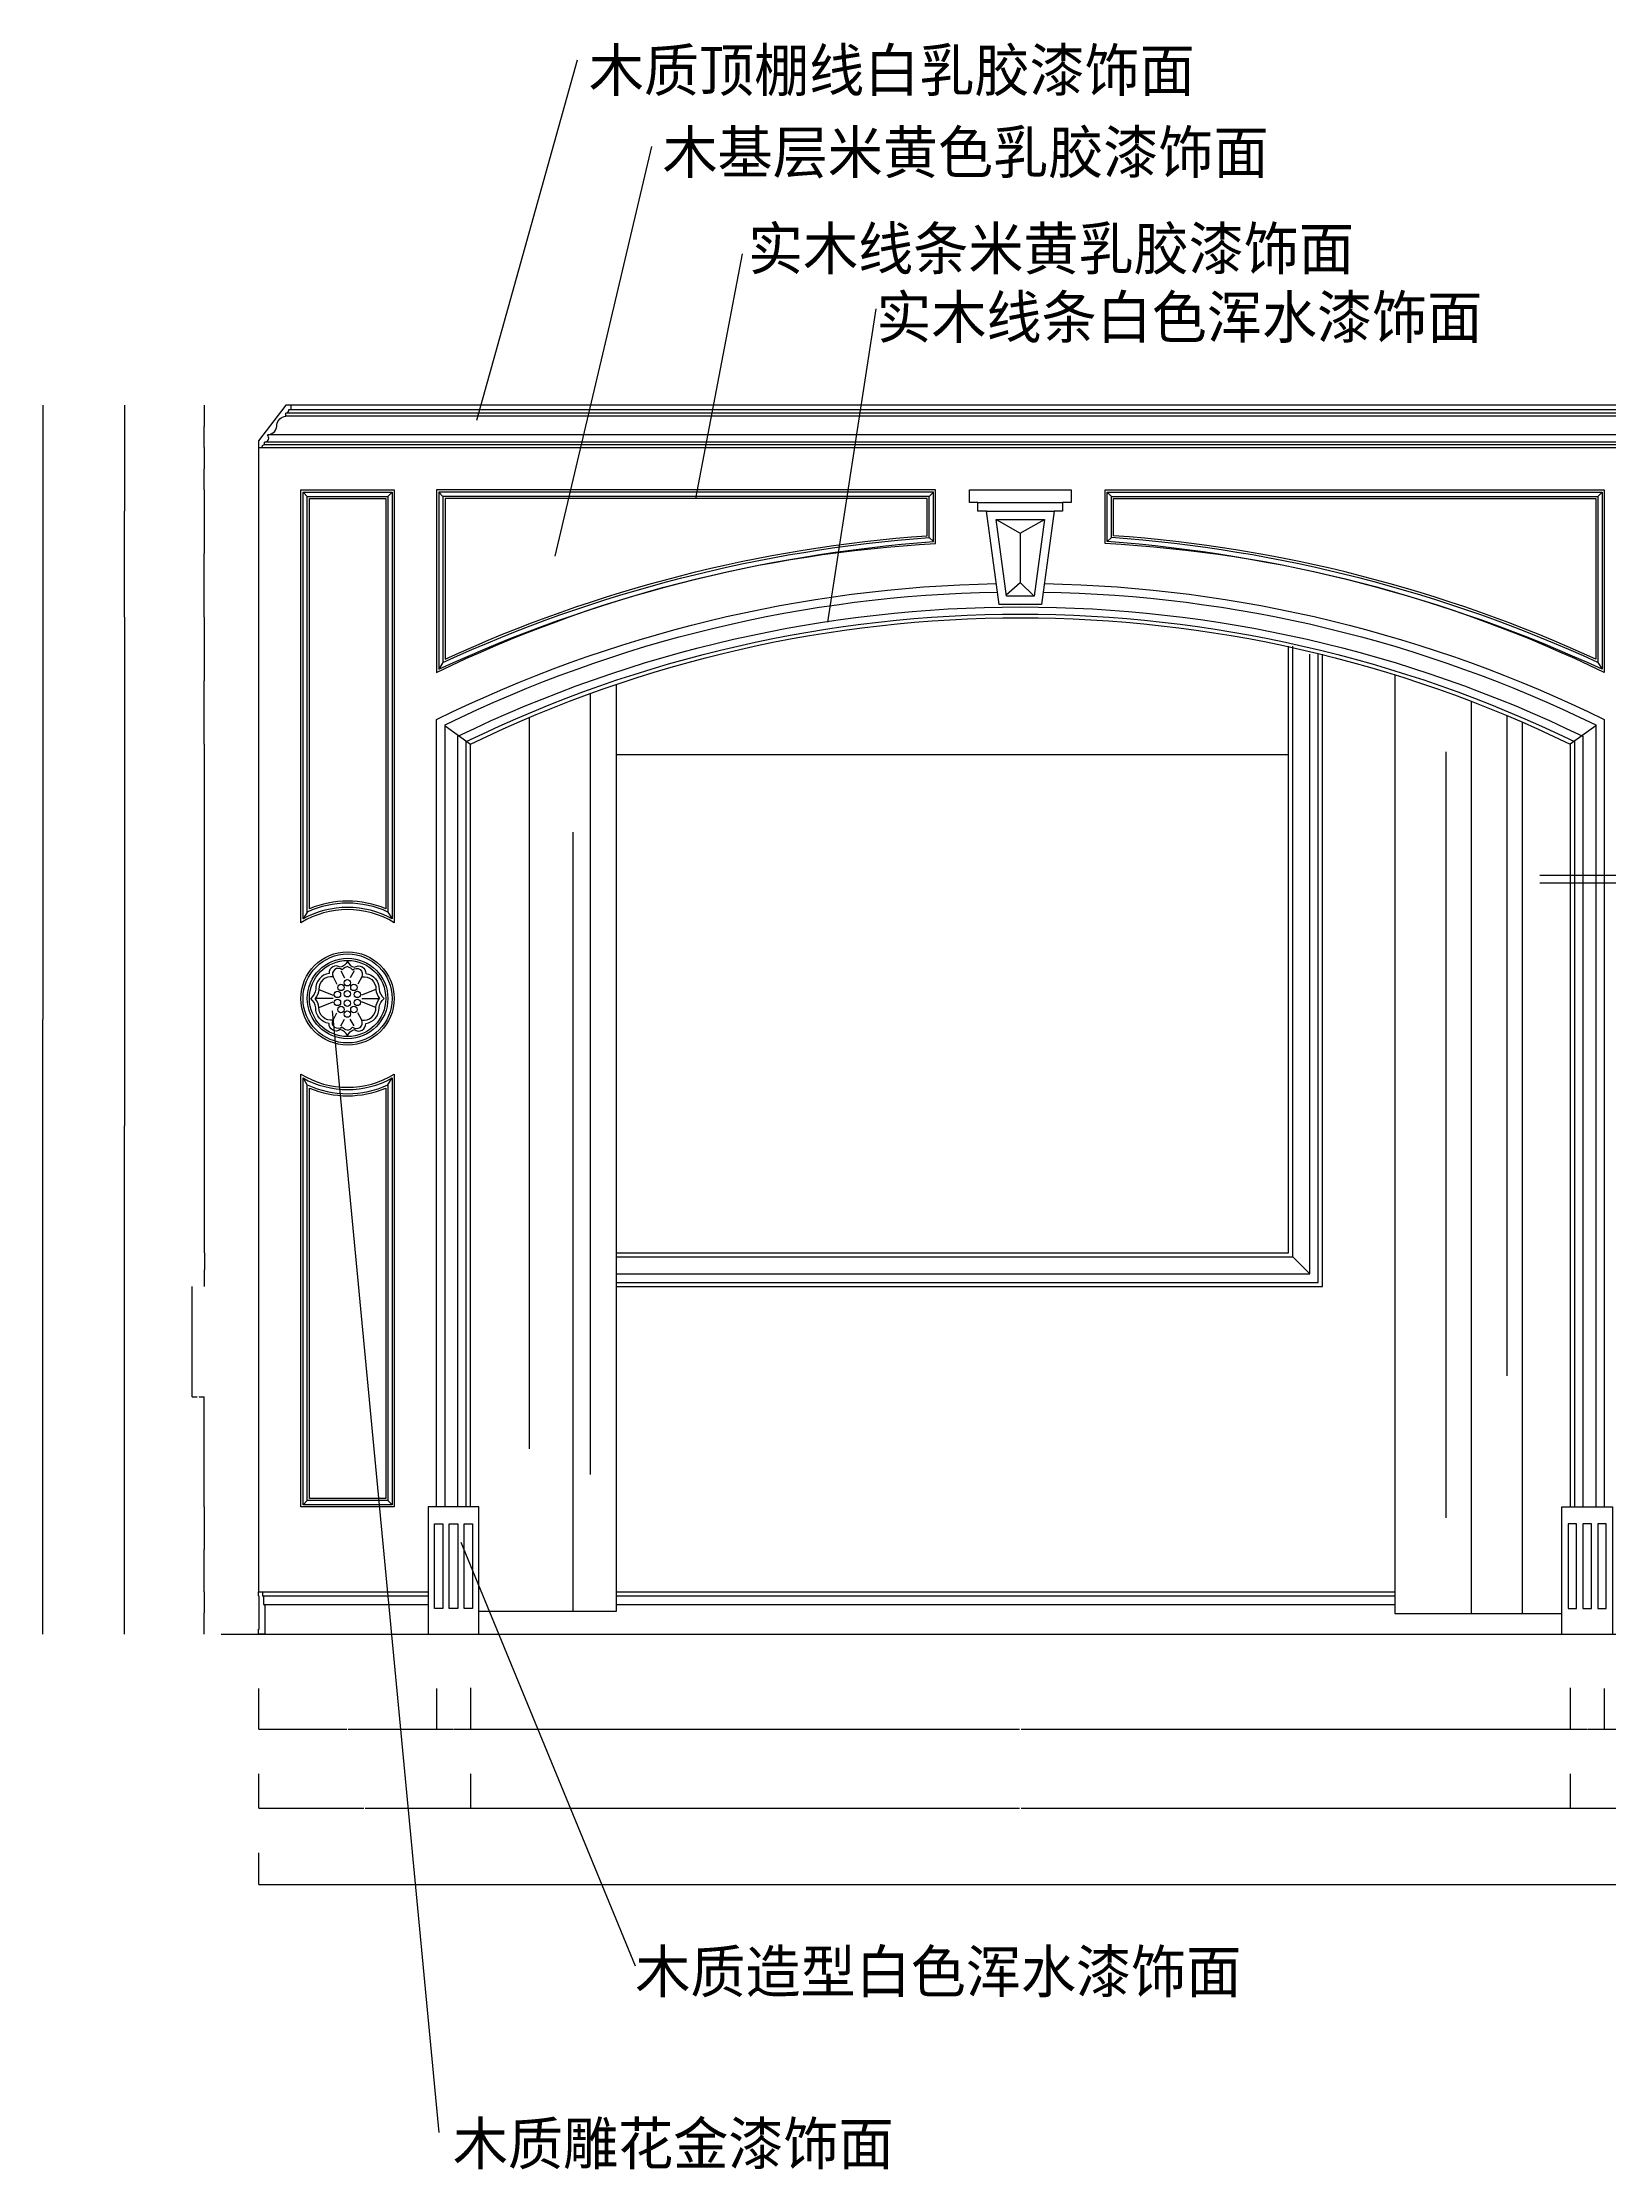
# Model space of a CAD drawing. Header units: metres. Extents: x 313 to 8800, y 220 to 11861.
# Drawn here: x 593 to 4290, y 6841 to 11861 of the extents above; entities that cross this region are included whole.
import ezdxf

# ---------------------------------------------------------------- set-up
doc = ezdxf.new("R2010")
doc.units = ezdxf.units.M
for name, color, linetype in [('2', 2, 'Continuous'), ('3', 3, 'Continuous'), ('4', 4, 'Continuous'), ('7', 7, 'Continuous'), ('BH', 3, 'Continuous'), ('DIM', 3, 'Continuous'), ('TEXT', 3, 'Continuous')]:
    doc.layers.add(name, color=color, linetype=linetype)
doc.dimstyles.get("Standard").update_dxf_attribs({"dimtxt": 2.5, "dimasz": 2.5, "dimexe": 1.25, "dimexo": 0.625, "dimtad": 1, "dimcen": 2.5, "dimazin": 3, "dimtfac": 1, "dimtmove": 0, "dimatfit": 3})

# ---------------------------------------------------------------- blocks, each defined once
blk = doc.blocks.new('*D56')
for p, q in [((1102.38, 7588.8), (1102.38, 7513.88)), ((8292.77, 7588.8), (8292.77, 7513.88)), ((1102.63, 7513.88), (4694.075, 7513.88)), ((4701.075, 7513.88), (8292.52, 7513.88))]:
    blk.add_line(p, q)
at = {"layer": 'Defpoints'}
for p in [(1102.38, 7588.8), (8292.77, 7588.8), (1102.38, 7513.88)]:
    blk.add_point(p, dxfattribs=at)
at = {"layer": 'DIM', "insert": (4697.575, 7513.88), "char_height": 1, "attachment_point": 5}
blk.add_mtext('7190,39', dxfattribs=at)
blk = doc.blocks.new('*D57')
for p, q in [((1602.38, 7775.16), (1602.38, 7693.8)), ((4197.38, 7775.16), (4197.38, 7693.8)), ((1602.63, 7693.8), (2897.88, 7693.8)), ((2901.88, 7693.8), (4197.13, 7693.8))]:
    blk.add_line(p, q)
at = {"layer": 'Defpoints'}
for p in [(1602.38, 7775.16), (4197.38, 7775.16), (1602.38, 7693.8)]:
    blk.add_point(p, dxfattribs=at)
at = {"layer": 'DIM', "insert": (2899.88, 7693.8), "char_height": 1, "attachment_point": 5}
blk.add_mtext('2595', dxfattribs=at)
blk = doc.blocks.new('*D58')
for p, q in [((1602.38, 7977.81), (1602.38, 7880.16)), ((4197.38, 7977.81), (4197.38, 7880.16)), ((1602.63, 7880.16), (2897.88, 7880.16)), ((2901.88, 7880.16), (4197.13, 7880.16))]:
    blk.add_line(p, q)
at = {"layer": 'Defpoints'}
for p in [(1602.38, 7977.81), (4197.38, 7977.81), (1602.38, 7880.16)]:
    blk.add_point(p, dxfattribs=at)
at = {"layer": 'DIM', "insert": (2899.88, 7880.16), "char_height": 1, "attachment_point": 5}
blk.add_mtext('2595', dxfattribs=at)
blk = doc.blocks.new('*D59')
for p, q in [((785.75, 10504.45), (785.75, 9304.62)), ((785.5, 9304.62), (785.25, 9304.62)), ((785.75, 8104.79), (785.75, 9304.62)), ((785.75, 9304.62), (785.75, 9304.62)), ((786, 9304.62), (786.25, 9304.62))]:
    blk.add_line(p, q)
at = {"layer": 'Defpoints'}
for p in [(785.75, 10504.45), (785.75, 9304.62), (785.75, 8104.79)]:
    blk.add_point(p, dxfattribs=at)
at = {"layer": 'DIM', "insert": (785.75, 9305.745), "char_height": 1, "attachment_point": 5}
blk.add_mtext('0', dxfattribs=at)
blk = doc.blocks.new('*D60')
for p, q in [((974.38, 10504.45), (974.38, 10354.62)), ((974.13, 10354.62), (973.88, 10354.62)), ((974.38, 10204.79), (974.38, 10354.62)), ((974.38, 10354.62), (974.38, 10354.62)), ((974.63, 10354.62), (974.88, 10354.62))]:
    blk.add_line(p, q)
at = {"layer": 'Defpoints'}
for p in [(974.38, 10504.45), (974.38, 10354.62), (974.38, 10204.79)]:
    blk.add_point(p, dxfattribs=at)
at = {"layer": 'DIM', "insert": (974.38, 10355.745), "char_height": 1, "attachment_point": 5}
blk.add_mtext('0', dxfattribs=at)
blk = doc.blocks.new('*D61')
for p, q in [((974.38, 10204.79), (974.38, 9604.79)), ((974.13, 9604.79), (973.88, 9604.79)), ((974.38, 9604.79), (974.82, 9604.79)), ((974.82, 9004.79), (974.82, 9604.79)), ((975.07, 9604.79), (975.32, 9604.79))]:
    blk.add_line(p, q)
at = {"layer": 'Defpoints'}
for p in [(974.38, 10204.79), (974.38, 9604.79), (974.82, 9004.79)]:
    blk.add_point(p, dxfattribs=at)
at = {"layer": 'DIM', "insert": (974.6, 9605.915), "char_height": 1, "attachment_point": 5}
blk.add_mtext('0,44', dxfattribs=at)
blk = doc.blocks.new('*D62')
for p, q in [((593.14, 11004.79), (593.14, 9554.79)), ((592.89, 9554.79), (592.64, 9554.79)), ((593.14, 8104.79), (593.14, 9554.79)), ((593.14, 9554.79), (593.14, 9554.79)), ((593.39, 9554.79), (593.64, 9554.79))]:
    blk.add_line(p, q)
at = {"layer": 'Defpoints'}
for p in [(593.14, 11004.79), (593.14, 9554.79), (593.14, 8104.79)]:
    blk.add_point(p, dxfattribs=at)
at = {"layer": 'DIM', "insert": (593.14, 9555.915), "char_height": 1, "attachment_point": 5}
blk.add_mtext('0', dxfattribs=at)
blk = doc.blocks.new('*D63')
for p, q in [((1102.38, 7976.38), (1102.38, 7880.16)), ((1522.38, 7976.38), (1522.38, 7880.16)), ((1102.63, 7880.16), (1310.88, 7880.16)), ((1313.88, 7880.16), (1522.13, 7880.16))]:
    blk.add_line(p, q)
at = {"layer": 'Defpoints'}
for p in [(1102.38, 7976.38), (1522.38, 7976.38), (1102.38, 7880.16)]:
    blk.add_point(p, dxfattribs=at)
at = {"layer": 'DIM', "insert": (1312.38, 7880.16), "char_height": 1, "attachment_point": 5}
blk.add_mtext('420', dxfattribs=at)
blk = doc.blocks.new('*D64')
for p, q in [((1102.38, 7775.16), (1102.38, 7693.8)), ((1602.38, 7775.16), (1602.38, 7693.8)), ((1102.63, 7693.8), (1350.88, 7693.8)), ((1353.88, 7693.8), (1602.13, 7693.8))]:
    blk.add_line(p, q)
at = {"layer": 'Defpoints'}
for p in [(1102.38, 7775.16), (1602.38, 7775.16), (1102.38, 7693.8)]:
    blk.add_point(p, dxfattribs=at)
at = {"layer": 'DIM', "insert": (1352.38, 7693.8), "char_height": 1, "attachment_point": 5}
blk.add_mtext('500', dxfattribs=at)
blk = doc.blocks.new('*D65')
for p, q in [((945.21, 8924.79), (945.21, 8664.79)), ((945.46, 8664.79), (957.295, 8664.79)), ((962.295, 8664.79), (974.13, 8664.79)), ((974.38, 8404.79), (974.38, 8664.79))]:
    blk.add_line(p, q)
at = {"layer": 'Defpoints'}
for p in [(945.21, 8924.79), (945.21, 8664.79), (974.38, 8404.79)]:
    blk.add_point(p, dxfattribs=at)
at = {"layer": 'DIM', "insert": (959.795, 8664.79), "char_height": 1, "attachment_point": 5}
blk.add_mtext('29,17', dxfattribs=at)
blk = doc.blocks.new('*D66')
for p, q in [((974.38, 8204.79), (974.38, 8154.79)), ((974.13, 8154.79), (973.88, 8154.79)), ((974.38, 8104.79), (974.38, 8154.79)), ((974.38, 8154.79), (974.38, 8154.79)), ((974.63, 8154.79), (974.88, 8154.79))]:
    blk.add_line(p, q)
at = {"layer": 'Defpoints'}
for p in [(974.38, 8204.79), (974.38, 8154.79), (974.38, 8104.79)]:
    blk.add_point(p, dxfattribs=at)
at = {"layer": 'DIM', "insert": (974.38, 8155.915), "char_height": 1, "attachment_point": 5}
blk.add_mtext('0', dxfattribs=at)
blk = doc.blocks.new('*D67')
for p, q in [((974.38, 8404.79), (974.38, 8304.79)), ((974.13, 8304.79), (973.88, 8304.79)), ((974.38, 8204.79), (974.38, 8304.79)), ((974.38, 8304.79), (974.38, 8304.79)), ((974.63, 8304.79), (974.88, 8304.79))]:
    blk.add_line(p, q)
at = {"layer": 'Defpoints'}
for p in [(974.38, 8404.79), (974.38, 8304.79), (974.38, 8204.79)]:
    blk.add_point(p, dxfattribs=at)
at = {"layer": 'DIM', "insert": (974.38, 8305.915), "char_height": 1, "attachment_point": 5}
blk.add_mtext('0', dxfattribs=at)
blk = doc.blocks.new('*D68')
for p, q in [((974.82, 9004.79), (974.82, 8964.79)), ((974.57, 8964.79), (974.32, 8964.79)), ((974.82, 8924.79), (974.82, 8964.79)), ((974.82, 8964.79), (974.82, 8964.79)), ((975.07, 8964.79), (975.32, 8964.79))]:
    blk.add_line(p, q)
at = {"layer": 'Defpoints'}
for p in [(974.82, 9004.79), (974.82, 8964.79), (974.82, 8924.79)]:
    blk.add_point(p, dxfattribs=at)
at = {"layer": 'DIM', "insert": (974.82, 8965.915), "char_height": 1, "attachment_point": 5}
blk.add_mtext('0', dxfattribs=at)
blk = doc.blocks.new('*D69')
for p, q in [((1522.38, 7976.38), (1522.38, 7880.16)), ((1602.38, 7977.81), (1602.38, 7880.16)), ((1522.63, 7880.16), (1561.38, 7880.16)), ((1563.38, 7880.16), (1602.13, 7880.16))]:
    blk.add_line(p, q)
at = {"layer": 'Defpoints'}
for p in [(1522.38, 7976.38), (1602.38, 7977.81), (1522.38, 7880.16)]:
    blk.add_point(p, dxfattribs=at)
at = {"layer": 'DIM', "insert": (1562.38, 7880.16), "char_height": 1, "attachment_point": 5}
blk.add_mtext('80', dxfattribs=at)
blk = doc.blocks.new('*D70')
for p, q in [((974.38, 11004.79), (974.38, 10954.79)), ((974.13, 10954.79), (973.88, 10954.79)), ((974.38, 10904.79), (974.38, 10954.79)), ((974.38, 10954.79), (974.38, 10954.79)), ((974.63, 10954.79), (974.88, 10954.79))]:
    blk.add_line(p, q)
at = {"layer": 'Defpoints'}
for p in [(974.38, 11004.79), (974.38, 10954.79), (974.38, 10904.79)]:
    blk.add_point(p, dxfattribs=at)
at = {"layer": 'DIM', "insert": (974.38, 10955.915), "char_height": 1, "attachment_point": 5}
blk.add_mtext('0', dxfattribs=at)
blk = doc.blocks.new('*D71')
for p, q in [((974.38, 10804.79), (974.38, 10654.62)), ((974.13, 10654.62), (973.88, 10654.62)), ((974.38, 10504.45), (974.38, 10654.62)), ((974.38, 10654.62), (974.38, 10654.62)), ((974.63, 10654.62), (974.88, 10654.62))]:
    blk.add_line(p, q)
at = {"layer": 'Defpoints'}
for p in [(974.38, 10804.79), (974.38, 10654.62), (974.38, 10504.45)]:
    blk.add_point(p, dxfattribs=at)
at = {"layer": 'DIM', "insert": (974.38, 10655.745), "char_height": 1, "attachment_point": 5}
blk.add_mtext('0', dxfattribs=at)
blk = doc.blocks.new('*D72')
for p, q in [((974.38, 10904.79), (974.38, 10854.79)), ((974.13, 10854.79), (973.88, 10854.79)), ((974.38, 10804.79), (974.38, 10854.79)), ((974.38, 10854.79), (974.38, 10854.79)), ((974.63, 10854.79), (974.88, 10854.79))]:
    blk.add_line(p, q)
at = {"layer": 'Defpoints'}
for p in [(974.38, 10904.79), (974.38, 10854.79), (974.38, 10804.79)]:
    blk.add_point(p, dxfattribs=at)
at = {"layer": 'DIM', "insert": (974.38, 10855.915), "char_height": 1, "attachment_point": 5}
blk.add_mtext('0', dxfattribs=at)
blk = doc.blocks.new('*D73')
for p, q in [((785.75, 11004.79), (785.75, 10754.62)), ((785.5, 10754.62), (785.25, 10754.62)), ((785.75, 10504.45), (785.75, 10754.62)), ((785.75, 10754.62), (785.75, 10754.62)), ((786, 10754.62), (786.25, 10754.62))]:
    blk.add_line(p, q)
at = {"layer": 'Defpoints'}
for p in [(785.75, 11004.79), (785.75, 10754.62), (785.75, 10504.45)]:
    blk.add_point(p, dxfattribs=at)
at = {"layer": 'DIM', "insert": (785.75, 10755.745), "char_height": 1, "attachment_point": 5}
blk.add_mtext('0', dxfattribs=at)
blk = doc.blocks.new('*D76')
for p, q in [((4277.38, 7976.38), (4277.38, 7880.16)), ((5117.38, 7977.81), (5117.38, 7880.16)), ((4277.63, 7880.16), (4695.88, 7880.16)), ((4698.88, 7880.16), (5117.13, 7880.16))]:
    blk.add_line(p, q)
at = {"layer": 'Defpoints'}
for p in [(4277.38, 7976.38), (5117.38, 7977.81), (4277.38, 7880.16)]:
    blk.add_point(p, dxfattribs=at)
at = {"layer": 'DIM', "insert": (4697.38, 7880.16), "char_height": 1, "attachment_point": 5}
blk.add_mtext('840', dxfattribs=at)
blk = doc.blocks.new('*D77')
for p, q in [((4197.38, 7775.16), (4197.38, 7693.8)), ((5197.38, 7775.16), (5197.38, 7693.8)), ((4197.63, 7693.8), (4695.38, 7693.8)), ((4699.38, 7693.8), (5197.13, 7693.8))]:
    blk.add_line(p, q)
at = {"layer": 'Defpoints'}
for p in [(4197.38, 7775.16), (5197.38, 7775.16), (4197.38, 7693.8)]:
    blk.add_point(p, dxfattribs=at)
at = {"layer": 'DIM', "insert": (4697.38, 7693.8), "char_height": 1, "attachment_point": 5}
blk.add_mtext('1000', dxfattribs=at)
blk = doc.blocks.new('*D78')
for p, q in [((4197.38, 7977.81), (4197.38, 7880.16)), ((4277.38, 7976.38), (4277.38, 7880.16)), ((4197.63, 7880.16), (4236.38, 7880.16)), ((4238.38, 7880.16), (4277.13, 7880.16))]:
    blk.add_line(p, q)
at = {"layer": 'Defpoints'}
for p in [(4197.38, 7977.81), (4277.38, 7976.38), (4197.38, 7880.16)]:
    blk.add_point(p, dxfattribs=at)
at = {"layer": 'DIM', "insert": (4237.38, 7880.16), "char_height": 1, "attachment_point": 5}
blk.add_mtext('80', dxfattribs=at)

msp = doc.modelspace()

# ---------------------------------------------------------------- hatches: boundary and pattern name
at = {"layer": 'BH'}
h = msp.add_hatch(dxfattribs=at)
h.set_pattern_fill('AR-RROOF', scale=400)
h.paths.add_polyline_path([(5541.28, 9004.79), (7132.77, 9004.79), (7132.77, 10434.94, 0.14), (5541.28, 10346.55)])
h.paths.add_polyline_path([(3532.77, 10435.97, 0.14), (1946.28, 10346.57), (1946.28, 9004.79), (3532.77, 9004.79)])

# ---------------------------------------------------------------- linework, layer by layer
at = {"layer": '2'}
msp.add_line((1013.86, 8104.79), (8384.28, 8104.79), dxfattribs=at)
at = {"layer": '3'}
for p, q in [((1179.52, 10994.79), (8221.34, 10994.79)), ((8228.49, 10986.22), (1166.66, 10986.22)), ((8228.49, 10979.08), (1166.66, 10979.08)), ((8278.49, 10917.65), (1116.66, 10917.65)), ((1116.66, 10911.93), (8278.49, 10911.93)), ((8271.34, 10934.79), (1123.81, 10934.79)), ((1207.38, 10799.79), (1217.38, 10789.79)), ((1417.38, 10799.79), (1407.38, 10789.79)), ((1527.38, 10799.79), (1537.38, 10789.79)), ((2694.68, 10799.79), (2684.68, 10789.79)), ((3104.68, 10799.79), (3114.68, 10789.79)), ((4272.38, 10799.79), (4262.38, 10789.79)), ((2799.68, 10774.98), (2999.68, 10774.98)), ((2819.68, 10754.98), (2979.68, 10754.98)), ((2684.68, 10692.3), (2694.68, 10682.93)), ((2899.68, 10702.51), (2899.68, 10586.72)), ((3114.68, 10692.3), (3104.68, 10682.93)), ((1537.38, 10397.74), (1527.38, 10382.01)), ((4262.38, 10397.74), (4272.38, 10382.01)), ((1884.69, 10324.83), (1884.69, 8481.12)), ((3963.93, 10306.49), (3963.93, 8153.44)), ((1542.38, 10248.46), (1602.38, 10204.79)), ((1740.99, 10268.05), (1740.99, 8542.35)), ((4048.02, 10272.6), (4048.02, 8714.53)), ((4084.05, 10257.15), (4084.05, 8153.44)), ((4257.38, 10248.46), (4197.38, 10204.79)), ((3903.87, 10186.94), (3903.87, 8378.84)), ((1843.63, 9997.32), (1843.63, 8158.26)), ((1217.38, 9808.75), (1207.38, 9792.41)), ((1407.38, 9808.75), (1417.38, 9792.41)), ((1278.35, 9655.76), (1287.24, 9638.46)), ((1296.42, 9669.67), (1305.37, 9653.71)), ((1327.61, 9669.67), (1318.65, 9653.71)), ((1345.68, 9655.76), (1336.79, 9638.46)), ((1278.08, 9604.79), (1235.93, 9604.79)), ((1244.95, 9626.26), (1278.55, 9612.92)), ((1244.95, 9583.32), (1278.55, 9596.67)), ((1379.08, 9626.26), (1345.47, 9612.92)), ((1379.08, 9583.32), (1345.47, 9596.67)), ((1345.94, 9604.79), (1388.1, 9604.79)), ((1278.35, 9553.82), (1287.24, 9571.13)), ((1296.42, 9539.91), (1305.37, 9555.88)), ((1327.61, 9539.91), (1318.65, 9555.88)), ((1345.68, 9553.82), (1336.79, 9571.13)), ((1217.38, 9400.83), (1207.38, 9417.17)), ((1407.38, 9400.83), (1417.38, 9417.17)), ((3542.77, 8994.79), (3582.77, 8954.79)), ((1217.38, 8419.79), (1207.38, 8409.79)), ((1407.38, 8419.79), (1417.38, 8409.79)), ((1111.38, 8194.79), (1502.38, 8194.79)), ((1946.28, 8194.79), (3783.75, 8194.79)), ((1114.38, 8174.79), (1502.38, 8174.79)), ((1946.28, 8174.79), (3783.75, 8174.79))]:
    msp.add_line(p, q, dxfattribs=at)
for points in [[(1207.38, 10799.79), (1417.38, 10799.79), (1417.38, 9792.41, 0.26), (1207.38, 9792.41)], [(1527.38, 10382.01, -0.09), (2694.68, 10682.93), (2694.68, 10799.79), (1527.38, 10799.79)], [(4272.38, 10382.01, 0.09), (3104.68, 10682.93), (3104.68, 10799.79), (4272.38, 10799.79)], [(1217.38, 10789.79), (1407.38, 10789.79), (1407.38, 9808.75, 0.22), (1217.38, 9808.75)], [(1537.38, 10397.74, -0.09), (2684.68, 10692.3), (2684.68, 10789.79), (1537.38, 10789.79)], [(4262.38, 10397.74, 0.09), (3114.68, 10692.3), (3114.68, 10789.79), (4262.38, 10789.79)], [(1207.38, 9417.17, 0.26), (1417.38, 9417.17), (1417.38, 8409.79), (1207.38, 8409.79)], [(1217.38, 9400.83, 0.22), (1407.38, 9400.83), (1407.38, 8419.79), (1217.38, 8419.79)]]:
    msp.add_lwpolyline(points, format="xyb", close=True, dxfattribs=at)
for points in [[(2842.59, 10734.98), (2899.68, 10702.51), (2956.78, 10734.98)], [(2866.7, 10557.53), (2899.68, 10586.72), (2932.22, 10554.25)], [(1946.28, 8994.79), (3542.77, 8994.79), (3542.77, 10435.95)], [(1946.28, 8954.79), (3582.77, 8954.79), (3582.77, 10417.26)], [(1946.28, 8934.79), (3602.77, 8934.79), (3602.77, 10417.26)]]:
    msp.add_lwpolyline(points, dxfattribs=at)
for points in [[(1542.38, 8404.79), (1542.38, 10250.55, -0.11), (2845.64, 10563.99, -0.11)], [(2953.73, 10563.99, -0.11), (4257.38, 10250.55), (4257.38, 8404.79)], [(1572.38, 8404.79), (1572.38, 10223.47, -0.23), (4227.38, 10223.47), (4227.38, 8404.79)], [(1592.38, 8404.79), (1592.38, 10211.03, -0.23), (4207.38, 10211.03), (4207.38, 8404.79)], [(1312.01, 9692.36, -0.22), (1295.25, 9678.32, 0.65), (1268.76, 9663.56, 0.39), (1237.41, 9626.52, -0.18), (1225.52, 9604.79)], [(1312.01, 9692.36, 0.22), (1328.78, 9678.32, -0.65), (1355.26, 9663.56, -0.39), (1386.62, 9626.52, 0.18), (1398.51, 9604.79)], [(1312.01, 9679.93, 0.2), (1299.69, 9672.26, 0.84), (1278.35, 9655.76, 0.49), (1244.95, 9626.26, -0.14), (1235.93, 9604.79, -0.14)], [(1312.01, 9679.93, -0.2), (1324.34, 9672.26, -0.84), (1345.68, 9655.76, -0.49), (1379.08, 9626.26, 0.14), (1388.1, 9604.79, 0.14)], [(1312.01, 9517.22, 0.22), (1295.25, 9531.27, -0.65), (1268.76, 9546.03, -0.39), (1237.41, 9583.06, 0.18), (1225.52, 9604.79)], [(1312.01, 9529.65, -0.2), (1299.69, 9537.32, -0.84), (1278.35, 9553.82, -0.49), (1244.95, 9583.32, 0.14), (1235.93, 9604.79, 0.14)], [(1312.01, 9529.65, 0.2), (1324.34, 9537.32, 0.84), (1345.68, 9553.82, 0.49), (1379.08, 9583.32, -0.14), (1388.1, 9604.79, -0.14)], [(1312.01, 9517.22, -0.22), (1328.78, 9531.27, 0.65), (1355.26, 9546.03, 0.39), (1386.62, 9583.06, -0.18), (1398.51, 9604.79)]]:
    msp.add_lwpolyline(points, format="xyb", dxfattribs=at)
for points in [[(1537.38, 8164.79), (1517.38, 8164.79), (1517.38, 8364.79), (1537.38, 8364.79)], [(1572.38, 8164.79), (1552.38, 8164.79), (1552.38, 8364.79), (1572.38, 8364.79)], [(1607.38, 8164.79), (1587.38, 8164.79), (1587.38, 8364.79), (1607.38, 8364.79)], [(4192.38, 8164.79), (4212.38, 8164.79), (4212.38, 8364.79), (4192.38, 8364.79)], [(4227.38, 8164.79), (4247.38, 8164.79), (4247.38, 8364.79), (4227.38, 8364.79)], [(4262.38, 8164.79), (4282.38, 8164.79), (4282.38, 8364.79), (4262.38, 8364.79)]]:
    msp.add_lwpolyline(points, close=True, dxfattribs=at)
for centre, radius in [((1312.38, 9604.79), 105), ((1312.38, 9604.79), 95), ((1296.74, 9630.84), 7.51), ((1311.71, 9641.76), 7.51), ((1327.28, 9630.84), 7.51), ((1288.47, 9614.23), 7.51), ((1288.47, 9595.35), 7.51), ((1311.71, 9615.88), 7.51), ((1311.71, 9593.7), 7.51), ((1335.56, 9614.23), 7.51), ((1335.56, 9595.35), 7.51), ((1296.74, 9578.75), 7.51), ((1311.71, 9567.82), 7.51), ((1327.28, 9578.75), 7.51)]:
    msp.add_circle(centre, radius, dxfattribs=at)
at = {"layer": '4'}
for points in [[(1102.38, 10920.51), (1102.38, 10904.79), (1110.24, 10904.79, -0.34), (1116.66, 10911.93), (1116.66, 10917.65, 0.61), (1123.81, 10934.79, 0.42), (1145.23, 10958.88, -0.32), (1166.66, 10979.08), (1166.66, 10986.22, 0.41), (1173.81, 10994.79), (1179.52, 10994.79), (1179.52, 11004.79), (1166.66, 11004.79)], [(1114.38, 8191.79), (1114.38, 8174.79, -0.41), (1117.38, 8171.79), (1117.38, 8104.79), (1102.38, 8104.79), (1102.38, 8116.01), (1103.4, 8116.26), (1103.4, 8194.29), (1102.38, 8195.17), (1102.38, 8204.79), (1108.38, 8204.79, -0.41), (1111.38, 8201.79), (1111.38, 8194.79, -0.41)]]:
    msp.add_lwpolyline(points, format="xyb", close=True, dxfattribs=at)
for points in [[(8228.49, 11004.79), (1166.66, 11004.79)], [(1102.38, 10920.51), (1102.38, 8204.79)], [(1946.28, 9004.79), (3532.77, 9004.79), (3532.77, 10435.95)], [(1622.38, 8104.79), (1622.38, 8404.79), (1502.38, 8404.79), (1502.38, 8104.79)], [(4177.38, 8104.79), (4177.38, 8404.79), (4297.38, 8404.79), (4297.38, 8104.79)]]:
    msp.add_lwpolyline(points, dxfattribs=at)
msp.add_lwpolyline([(1602.38, 8404.79), (1602.38, 10204.79, -0.23), (4197.38, 10204.79), (4197.38, 8404.79)], format="xyb", dxfattribs=at)
at = {"layer": '7'}
for p, q in [((1110.24, 10904.79), (8292.77, 10904.79)), ((1946.28, 10346.55), (1946.28, 8158.26)), ((3783.75, 10369.33), (3783.75, 8153.44)), ((1102.38, 8204.79), (1502.38, 8204.79)), ((1946.28, 8204.79), (3783.75, 8204.79)), ((1946.28, 8158.26), (1622.38, 8158.26)), ((3783.75, 8153.44), (4177.38, 8153.44))]:
    msp.add_line(p, q, dxfattribs=at)
for points in [[(1202.38, 10804.79), (1422.38, 10804.79), (1422.38, 9783.68, 0.28), (1202.38, 9783.68)], [(1222.38, 10784.79), (1402.38, 10784.79), (1402.38, 9816.45, 0.2), (1222.38, 9816.45)], [(1542.38, 10405.57, -0.09), (2679.68, 10696.97), (2679.68, 10784.79), (1542.38, 10784.79)], [(4257.38, 10405.57, 0.09), (3119.68, 10696.97), (3119.68, 10784.79), (4257.38, 10784.79)], [(1202.38, 9425.91, 0.28), (1422.38, 9425.91), (1422.38, 8404.79), (1202.38, 8404.79)], [(1222.38, 9393.13, 0.2), (1402.38, 9393.13), (1402.38, 8424.79), (1222.38, 8424.79)]]:
    msp.add_lwpolyline(points, format="xyb", close=True, dxfattribs=at)
for points in [[(1522.38, 10374.11, -0.1), (2699.68, 10678.23), (2699.68, 10804.79), (1522.38, 10804.79), (1522.38, 10374.11)], [(4277.38, 10374.11, 0.1), (3099.68, 10678.23), (3099.68, 10804.79), (4277.38, 10804.79), (4277.38, 10374.11)], [(1522.38, 8404.79), (1522.38, 10263.01, -0.11), (2842.93, 10583.95, -0.11)], [(2956.44, 10583.95, -0.11), (4277.38, 10263.01), (4277.38, 8404.79)]]:
    msp.add_lwpolyline(points, format="xyb", dxfattribs=at)
for points in [[(2849.68, 10534.25), (2819.68, 10754.98), (2799.68, 10754.98), (2799.68, 10774.98), (2779.68, 10774.98), (2779.68, 10804.98), (3019.68, 10804.98), (3019.68, 10774.98), (2999.68, 10774.98), (2999.68, 10754.98), (2979.68, 10754.98), (2949.68, 10534.25)], [(2956.78, 10734.98), (2932.22, 10554.25), (2867.15, 10554.25), (2842.59, 10734.98)]]:
    msp.add_lwpolyline(points, close=True, dxfattribs=at)
msp.add_lwpolyline([(1946.28, 8924.79), (3612.77, 8924.79), (3612.77, 10417.26)], dxfattribs=at)
for radius in [110, 90]:
    msp.add_circle((1312.38, 9604.79), radius, dxfattribs=at)
at = {"layer": 'DIM'}
for p, q in [((4125.7, 9895.62), (8419.01, 9895.62)), ((4125.7, 9878.06), (4328.12, 9878.06))]:
    msp.add_line(p, q, dxfattribs=at)

# ---------------------------------------------------------------- texts
at = {"layer": 'TEXT'}
for s, p in [('木质顶棚线白乳胶漆饰面', (1881.54, 11745.49)), ('木基层米黄色乳胶漆饰面', (2055.5, 11551.93)), ('实木线条米黄乳胶漆饰面', (2257.12, 11324.46)), ('实木线条白色浑水漆饰面', (2559.88, 11162.75)), ('木质造型白色浑水漆饰面', (1991.2, 7258.32)), ('木质雕花金漆饰面', (1560.87, 6852.37))]:
    msp.add_text(s, height=100, dxfattribs=at).set_placement(p)

# ---------------------------------------------------------------- dimensions: what is measured, and where the dimension line sits
at = {"layer": 'DIM'}
for base, p1, p2, picture, middle in [((593.14, 9554.79), (593.14, 11004.79), (593.14, 8104.79), '*D62', (593.14, 9555.915)), ((785.75, 10754.62), (785.75, 11004.79), (785.75, 10504.45), '*D73', (785.75, 10755.745)), ((974.38, 10954.79), (974.38, 11004.79), (974.38, 10904.79), '*D70', (974.38, 10955.915)), ((974.38, 10854.79), (974.38, 10904.79), (974.38, 10804.79), '*D72', (974.38, 10855.915)), ((974.38, 10654.62), (974.38, 10804.79), (974.38, 10504.45), '*D71', (974.38, 10655.745)), ((785.75, 9304.62), (785.75, 10504.45), (785.75, 8104.79), '*D59', (785.75, 9305.745)), ((974.38, 10354.62), (974.38, 10504.45), (974.38, 10204.79), '*D60', (974.38, 10355.745)), ((974.38, 9604.79), (974.38, 10204.79), (974.82, 9004.79), '*D61', (974.6, 9605.915)), ((974.82, 8964.79), (974.82, 9004.79), (974.82, 8924.79), '*D68', (974.82, 8965.915)), ((945.21, 8664.79), (945.21, 8924.79), (974.38, 8404.79), '*D65', (959.795, 8664.79)), ((974.38, 8304.79), (974.38, 8404.79), (974.38, 8204.79), '*D67', (974.38, 8305.915)), ((974.38, 8154.79), (974.38, 8204.79), (974.38, 8104.79), '*D66', (974.38, 8155.915)), ((1102.38, 7880.16), (1102.38, 7976.38), (1522.38, 7976.38), '*D63', (1312.38, 7880.16)), ((1522.38, 7880.16), (1522.38, 7976.38), (1602.38, 7977.81), '*D69', (1562.38, 7880.16)), ((1602.38, 7880.16), (1602.38, 7977.81), (4197.38, 7977.81), '*D58', (2899.88, 7880.16)), ((4197.38, 7880.16), (4197.38, 7977.81), (4277.38, 7976.38), '*D78', (4237.38, 7880.16)), ((4277.38, 7880.16), (4277.38, 7976.38), (5117.38, 7977.81), '*D76', (4697.38, 7880.16)), ((1102.38, 7693.8), (1102.38, 7775.16), (1602.38, 7775.16), '*D64', (1352.38, 7693.8)), ((1602.38, 7693.8), (1602.38, 7775.16), (4197.38, 7775.16), '*D57', (2899.88, 7693.8)), ((4197.38, 7693.8), (4197.38, 7775.16), (5197.38, 7775.16), '*D77', (4697.38, 7693.8)), ((1102.38, 7513.88), (1102.38, 7588.8), (8292.77, 7588.8), '*D56', (4697.575, 7513.88))]:
    dim = msp.add_linear_dim(base=base, p1=p1, p2=p2, dimstyle='Standard', dxfattribs=at)
    dim.commit()
    dim.dimension.update_dxf_attribs({"geometry": picture, "text_midpoint": middle})

# ---------------------------------------------------------------- leaders
for points in [[(1617.49, 10969.65), (1854.73, 11819.71)], [(1802.59, 10648.35), (2030.09, 11615.25)], [(2133.82, 10784.66), (2244.42, 11362.11)], [(2445.57, 10492.57), (2559.8, 11232.09)], [(1275.84, 9575.3), (1527.68, 6928.88)], [(1579.81, 8321.5), (1991.24, 7321.61)]]:
    msp.add_leader(points, dimstyle='Standard', dxfattribs=at)

doc.saveas('drawing.dxf')
